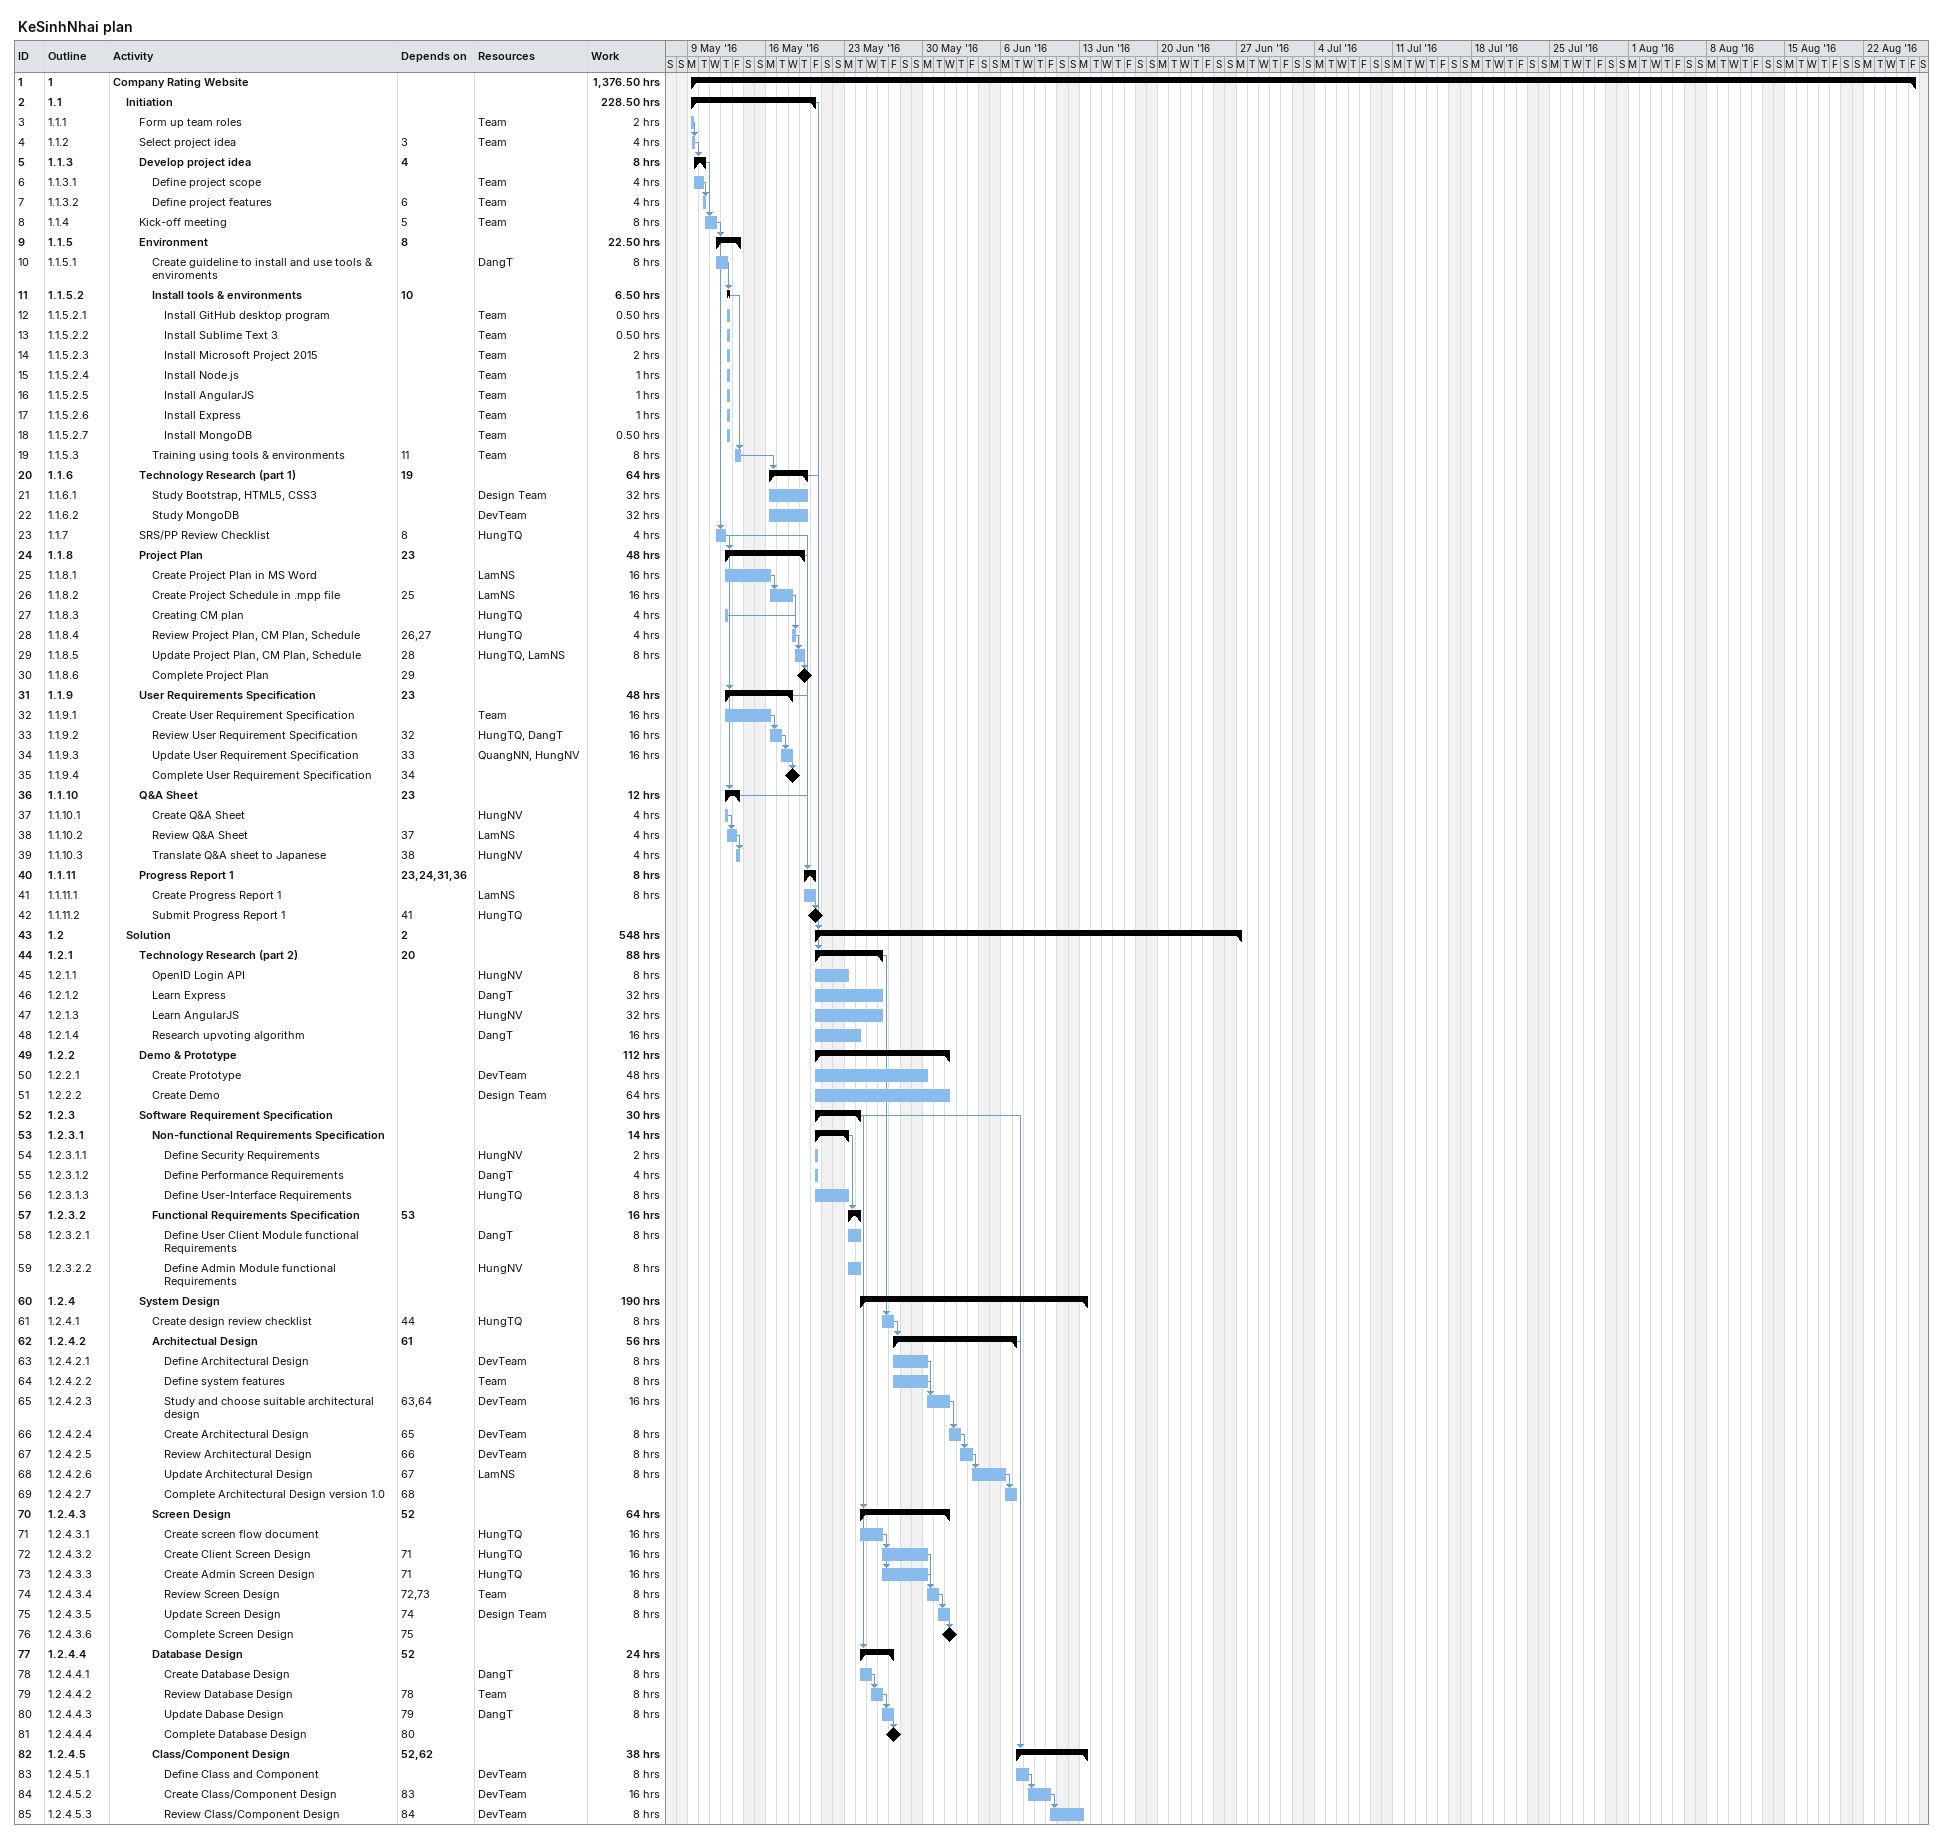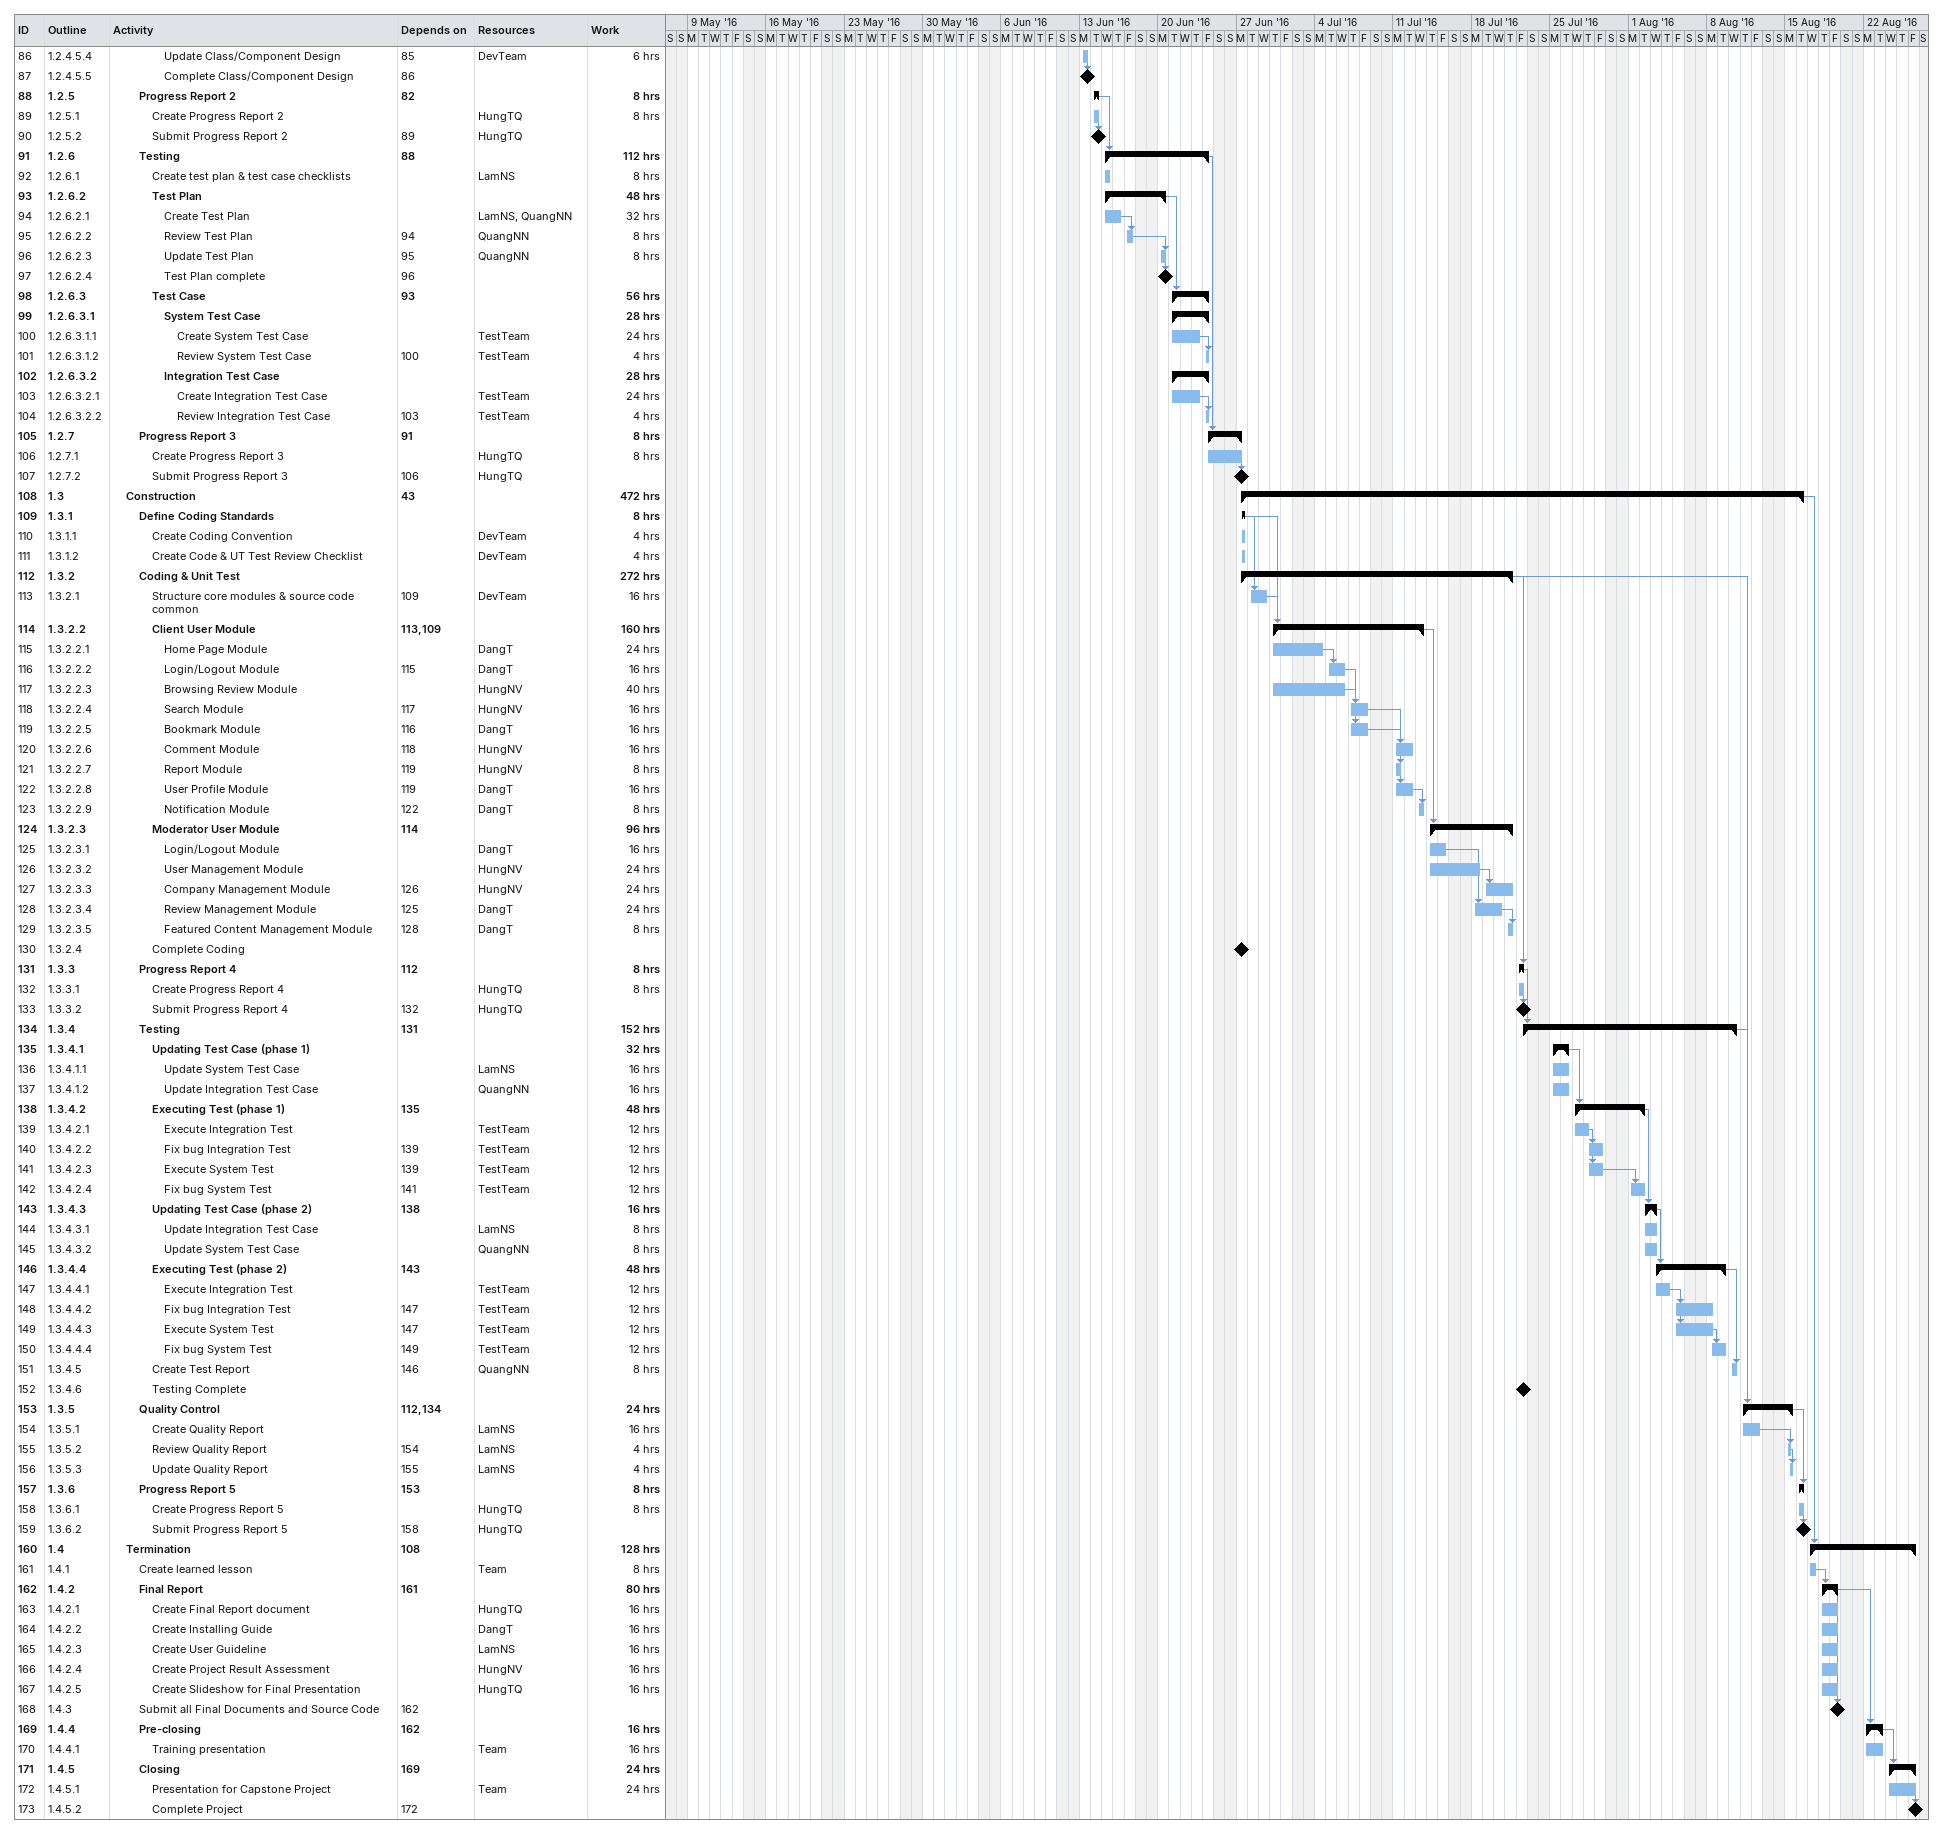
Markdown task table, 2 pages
KeSinhNhai plan

| ID | WBS | Task | Start | Finish | Predecessors | Resources | Work (h) |
|---|---|---|---|---|---|---|---|
| 1 | 1 | **Company Rating Website** | 2016-05-09 | 2016-08-26 |  |  | 1376.50 |
| 2 | 1.1 | **Initiation** | 2016-05-09 | 2016-05-20 |  |  | 228.50 |
| 3 | 1.1.1 | Form up team roles | 2016-05-09 | 2016-05-09 |  | Team | 2 |
| 4 | 1.1.2 | Select project idea | 2016-05-09 | 2016-05-09 | 3 | Team | 4 |
| 5 | 1.1.3 | **Develop project idea** | 2016-05-09 | 2016-05-10 | 4 |  | 8 |
| 6 | 1.1.3.1 | Define project scope | 2016-05-09 | 2016-05-10 |  | Team | 4 |
| 7 | 1.1.3.2 | Define project features | 2016-05-10 | 2016-05-10 | 6 | Team | 4 |
| 8 | 1.1.4 | Kick-off meeting | 2016-05-10 | 2016-05-11 | 5 | Team | 8 |
| 9 | 1.1.5 | **Environment** | 2016-05-11 | 2016-05-13 | 8 |  | 22.50 |
| 10 | 1.1.5.1 | Create guideline to install and use tools & enviroments | 2016-05-11 | 2016-05-12 |  | DangT | 8 |
| 11 | 1.1.5.2 | **Install tools & environments** | 2016-05-12 | 2016-05-12 | 10 |  | 6.50 |
| 12 | 1.1.5.2.1 | Install GitHub desktop program | 2016-05-12 | 2016-05-12 |  | Team | 0.50 |
| 13 | 1.1.5.2.2 | Install Sublime Text 3 | 2016-05-12 | 2016-05-12 |  | Team | 0.50 |
| 14 | 1.1.5.2.3 | Install Microsoft Project 2015 | 2016-05-12 | 2016-05-12 |  | Team | 2 |
| 15 | 1.1.5.2.4 | Install Node.js | 2016-05-12 | 2016-05-12 |  | Team | 1 |
| 16 | 1.1.5.2.5 | Install AngularJS | 2016-05-12 | 2016-05-12 |  | Team | 1 |
| 17 | 1.1.5.2.6 | Install Express | 2016-05-12 | 2016-05-12 |  | Team | 1 |
| 18 | 1.1.5.2.7 | Install MongoDB | 2016-05-12 | 2016-05-12 |  | Team | 0.50 |
| 19 | 1.1.5.3 | Training using tools & environments | 2016-05-13 | 2016-05-13 | 11 | Team | 8 |
| 20 | 1.1.6 | **Technology Research (part 1)** | 2016-05-16 | 2016-05-19 | 19 |  | 64 |
| 21 | 1.1.6.1 | Study Bootstrap, HTML5, CSS3 | 2016-05-16 | 2016-05-19 |  | Design Team | 32 |
| 22 | 1.1.6.2 | Study MongoDB | 2016-05-16 | 2016-05-19 |  | DevTeam | 32 |
| 23 | 1.1.7 | SRS/PP Review Checklist | 2016-05-11 | 2016-05-12 | 8 | HungTQ | 4 |
| 24 | 1.1.8 | **Project Plan** | 2016-05-12 | 2016-05-19 | 23 |  | 48 |
| 25 | 1.1.8.1 | Create Project Plan in MS Word | 2016-05-12 | 2016-05-16 |  | LamNS | 16 |
| 26 | 1.1.8.2 | Create Project Schedule in .mpp file | 2016-05-16 | 2016-05-18 | 25 | LamNS | 16 |
| 27 | 1.1.8.3 | Creating CM plan | 2016-05-12 | 2016-05-12 |  | HungTQ | 4 |
| 28 | 1.1.8.4 | Review Project Plan, CM Plan, Schedule | 2016-05-18 | 2016-05-18 | 26, 27 | HungTQ | 4 |
| 29 | 1.1.8.5 | Update Project Plan, CM Plan, Schedule | 2016-05-18 | 2016-05-19 | 28 | HungTQ, LamNS | 8 |
| 30 | 1.1.8.6 | Complete Project Plan (milestone) | 2016-05-19 | 2016-05-19 | 29 |  |  |
| 31 | 1.1.9 | **User Requirements Specification** | 2016-05-12 | 2016-05-18 | 23 |  | 48 |
| 32 | 1.1.9.1 | Create User Requirement Specification | 2016-05-12 | 2016-05-16 |  | Team | 16 |
| 33 | 1.1.9.2 | Review User Requirement Specification | 2016-05-16 | 2016-05-17 | 32 | HungTQ, DangT | 16 |
| 34 | 1.1.9.3 | Update User Requirement Specification | 2016-05-17 | 2016-05-18 | 33 | QuangNN, HungNV | 16 |
| 35 | 1.1.9.4 | Complete User Requirement Specification (milestone) | 2016-05-18 | 2016-05-18 | 34 |  |  |
| 36 | 1.1.10 | **Q&A Sheet** | 2016-05-12 | 2016-05-13 | 23 |  | 12 |
| 37 | 1.1.10.1 | Create Q&A Sheet | 2016-05-12 | 2016-05-12 |  | HungNV | 4 |
| 38 | 1.1.10.2 | Review Q&A Sheet | 2016-05-12 | 2016-05-13 | 37 | LamNS | 4 |
| 39 | 1.1.10.3 | Translate Q&A sheet to Japanese | 2016-05-13 | 2016-05-13 | 38 | HungNV | 4 |
| 40 | 1.1.11 | **Progress Report 1** | 2016-05-19 | 2016-05-20 | 23, 24, 31, 36 |  | 8 |
| 41 | 1.1.11.1 | Create Progress Report 1 | 2016-05-19 | 2016-05-20 |  | LamNS | 8 |
| 42 | 1.1.11.2 | Submit Progress Report 1 (milestone) | 2016-05-20 | 2016-05-20 | 41 | HungTQ |  |
| 43 | 1.2 | **Solution** | 2016-05-20 | 2016-06-27 | 2 |  | 548 |
| 44 | 1.2.1 | **Technology Research (part 2)** | 2016-05-20 | 2016-05-26 | 20 |  | 88 |
| 45 | 1.2.1.1 | OpenID Login API | 2016-05-20 | 2016-05-23 |  | HungNV | 8 |
| 46 | 1.2.1.2 | Learn Express | 2016-05-20 | 2016-05-26 |  | DangT | 32 |
| 47 | 1.2.1.3 | Learn AngularJS | 2016-05-20 | 2016-05-26 |  | HungNV | 32 |
| 48 | 1.2.1.4 | Research upvoting algorithm | 2016-05-20 | 2016-05-24 |  | DangT | 16 |
| 49 | 1.2.2 | **Demo & Prototype** | 2016-05-20 | 2016-06-01 |  |  | 112 |
| 50 | 1.2.2.1 | Create Prototype | 2016-05-20 | 2016-05-30 |  | DevTeam | 48 |
| 51 | 1.2.2.2 | Create Demo | 2016-05-20 | 2016-06-01 |  | Design Team | 64 |
| 52 | 1.2.3 | **Software Requirement Specification** | 2016-05-20 | 2016-05-24 |  |  | 30 |
| 53 | 1.2.3.1 | **Non-functional Requirements Specification** | 2016-05-20 | 2016-05-23 |  |  | 14 |
| 54 | 1.2.3.1.1 | Define Security Requirements | 2016-05-20 | 2016-05-20 |  | HungNV | 2 |
| 55 | 1.2.3.1.2 | Define Performance Requirements | 2016-05-20 | 2016-05-20 |  | DangT | 4 |
| 56 | 1.2.3.1.3 | Define User-Interface Requirements | 2016-05-20 | 2016-05-23 |  | HungTQ | 8 |
| 57 | 1.2.3.2 | **Functional Requirements Specification** | 2016-05-23 | 2016-05-24 | 53 |  | 16 |
| 58 | 1.2.3.2.1 | Define User Client Module functional Requirements | 2016-05-23 | 2016-05-24 |  | DangT | 8 |
| 59 | 1.2.3.2.2 | Define Admin Module functional Requirements | 2016-05-23 | 2016-05-24 |  | HungNV | 8 |
| 60 | 1.2.4 | **System Design** | 2016-05-24 | 2016-06-13 |  |  | 190 |
| 61 | 1.2.4.1 | Create design review checklist | 2016-05-26 | 2016-05-27 | 44 | HungTQ | 8 |
| 62 | 1.2.4.2 | **Architectual Design** | 2016-05-27 | 2016-06-07 | 61 |  | 56 |
| 63 | 1.2.4.2.1 | Define Architectural Design | 2016-05-27 | 2016-05-30 |  | DevTeam | 8 |
| 64 | 1.2.4.2.2 | Define system features | 2016-05-27 | 2016-05-30 |  | Team | 8 |
| 65 | 1.2.4.2.3 | Study and choose suitable architectural design | 2016-05-30 | 2016-06-01 | 63, 64 | DevTeam | 16 |
| 66 | 1.2.4.2.4 | Create Architectural Design | 2016-06-01 | 2016-06-02 | 65 | DevTeam | 8 |
| 67 | 1.2.4.2.5 | Review Architectural Design | 2016-06-02 | 2016-06-03 | 66 | DevTeam | 8 |
| 68 | 1.2.4.2.6 | Update Architectural Design | 2016-06-03 | 2016-06-06 | 67 | LamNS | 8 |
| 69 | 1.2.4.2.7 | Complete Architectural Design version 1.0 | 2016-06-06 | 2016-06-07 | 68 |  |  |
| 70 | 1.2.4.3 | **Screen Design** | 2016-05-24 | 2016-06-01 | 52 |  | 64 |
| 71 | 1.2.4.3.1 | Create screen flow document | 2016-05-24 | 2016-05-26 |  | HungTQ | 16 |
| 72 | 1.2.4.3.2 | Create Client Screen Design | 2016-05-26 | 2016-05-30 | 71 | HungTQ | 16 |
| 73 | 1.2.4.3.3 | Create Admin Screen Design | 2016-05-26 | 2016-05-30 | 71 | HungTQ | 16 |
| 74 | 1.2.4.3.4 | Review Screen Design | 2016-05-30 | 2016-05-31 | 72, 73 | Team | 8 |
| 75 | 1.2.4.3.5 | Update Screen Design | 2016-05-31 | 2016-06-01 | 74 | Design Team | 8 |
| 76 | 1.2.4.3.6 | Complete Screen Design (milestone) | 2016-06-01 | 2016-06-01 | 75 |  |  |
| 77 | 1.2.4.4 | **Database Design** | 2016-05-24 | 2016-05-27 | 52 |  | 24 |
| 78 | 1.2.4.4.1 | Create Database Design | 2016-05-24 | 2016-05-25 |  | DangT | 8 |
| 79 | 1.2.4.4.2 | Review Database Design | 2016-05-25 | 2016-05-26 | 78 | Team | 8 |
| 80 | 1.2.4.4.3 | Update Dabase Design | 2016-05-26 | 2016-05-27 | 79 | DangT | 8 |
| 81 | 1.2.4.4.4 | Complete Database Design (milestone) | 2016-05-27 | 2016-05-27 | 80 |  |  |
| 82 | 1.2.4.5 | **Class/Component Design** | 2016-06-07 | 2016-06-13 | 52, 62 |  | 38 |
| 83 | 1.2.4.5.1 | Define Class and Component | 2016-06-07 | 2016-06-08 |  | DevTeam | 8 |
| 84 | 1.2.4.5.2 | Create Class/Component Design | 2016-06-08 | 2016-06-10 | 83 | DevTeam | 16 |
| 85 | 1.2.4.5.3 | Review Class/Component Design | 2016-06-10 | 2016-06-13 | 84 | DevTeam | 8 |
| 86 | 1.2.4.5.4 | Update Class/Component Design | 2016-06-13 | 2016-06-13 | 85 | DevTeam | 6 |
| 87 | 1.2.4.5.5 | Complete Class/Component Design (milestone) | 2016-06-13 | 2016-06-13 | 86 |  |  |
| 88 | 1.2.5 | **Progress Report 2** | 2016-06-14 | 2016-06-14 | 82 |  | 8 |
| 89 | 1.2.5.1 | Create Progress Report 2 | 2016-06-14 | 2016-06-14 |  | HungTQ | 8 |
| 90 | 1.2.5.2 | Submit Progress Report 2 (milestone) | 2016-06-14 | 2016-06-14 | 89 | HungTQ |  |
| 91 | 1.2.6 | **Testing** | 2016-06-15 | 2016-06-24 | 88 |  | 112 |
| 92 | 1.2.6.1 | Create test plan & test case checklists | 2016-06-15 | 2016-06-15 |  | LamNS | 8 |
| 93 | 1.2.6.2 | **Test Plan** | 2016-06-15 | 2016-06-20 |  |  | 48 |
| 94 | 1.2.6.2.1 | Create Test Plan | 2016-06-15 | 2016-06-16 |  | LamNS, QuangNN | 32 |
| 95 | 1.2.6.2.2 | Review Test Plan | 2016-06-17 | 2016-06-17 | 94 | QuangNN | 8 |
| 96 | 1.2.6.2.3 | Update Test Plan | 2016-06-20 | 2016-06-20 | 95 | QuangNN | 8 |
| 97 | 1.2.6.2.4 | Test Plan complete (milestone) | 2016-06-20 | 2016-06-20 | 96 |  |  |
| 98 | 1.2.6.3 | **Test Case** | 2016-06-21 | 2016-06-24 | 93 |  | 56 |
| 99 | 1.2.6.3.1 | **System Test Case** | 2016-06-21 | 2016-06-24 |  |  | 28 |
| 100 | 1.2.6.3.1.1 | Create System Test Case | 2016-06-21 | 2016-06-23 |  | TestTeam | 24 |
| 101 | 1.2.6.3.1.2 | Review System Test Case | 2016-06-24 | 2016-06-24 | 100 | TestTeam | 4 |
| 102 | 1.2.6.3.2 | **Integration Test Case** | 2016-06-21 | 2016-06-24 |  |  | 28 |
| 103 | 1.2.6.3.2.1 | Create Integration Test Case | 2016-06-21 | 2016-06-23 |  | TestTeam | 24 |
| 104 | 1.2.6.3.2.2 | Review Integration Test Case | 2016-06-24 | 2016-06-24 | 103 | TestTeam | 4 |
| 105 | 1.2.7 | **Progress Report 3** | 2016-06-24 | 2016-06-27 | 91 |  | 8 |
| 106 | 1.2.7.1 | Create Progress Report 3 | 2016-06-24 | 2016-06-27 |  | HungTQ | 8 |
| 107 | 1.2.7.2 | Submit Progress Report 3 (milestone) | 2016-06-27 | 2016-06-27 | 106 | HungTQ |  |
| 108 | 1.3 | **Construction** | 2016-06-27 | 2016-08-16 | 43 |  | 472 |
| 109 | 1.3.1 | **Define Coding Standards** | 2016-06-27 | 2016-06-27 |  |  | 8 |
| 110 | 1.3.1.1 | Create Coding Convention | 2016-06-27 | 2016-06-27 |  | DevTeam | 4 |
| 111 | 1.3.1.2 | Create Code & UT Test Review Checklist | 2016-06-27 | 2016-06-27 |  | DevTeam | 4 |
| 112 | 1.3.2 | **Coding & Unit Test** | 2016-06-27 | 2016-07-21 |  |  | 272 |
| 113 | 1.3.2.1 | Structure core modules & source code common | 2016-06-28 | 2016-06-29 | 109 | DevTeam | 16 |
| 114 | 1.3.2.2 | **Client User Module** | 2016-06-30 | 2016-07-13 | 113, 109 |  | 160 |
| 115 | 1.3.2.2.1 | Home Page Module | 2016-06-30 | 2016-07-04 |  | DangT | 24 |
| 116 | 1.3.2.2.2 | Login/Logout Module | 2016-07-05 | 2016-07-06 | 115 | DangT | 16 |
| 117 | 1.3.2.2.3 | Browsing Review Module | 2016-06-30 | 2016-07-06 |  | HungNV | 40 |
| 118 | 1.3.2.2.4 | Search Module | 2016-07-07 | 2016-07-08 | 117 | HungNV | 16 |
| 119 | 1.3.2.2.5 | Bookmark Module | 2016-07-07 | 2016-07-08 | 116 | DangT | 16 |
| 120 | 1.3.2.2.6 | Comment Module | 2016-07-11 | 2016-07-12 | 118 | HungNV | 16 |
| 121 | 1.3.2.2.7 | Report Module | 2016-07-11 | 2016-07-11 | 119 | HungNV | 8 |
| 122 | 1.3.2.2.8 | User Profile Module | 2016-07-11 | 2016-07-12 | 119 | DangT | 16 |
| 123 | 1.3.2.2.9 | Notification Module | 2016-07-13 | 2016-07-13 | 122 | DangT | 8 |
| 124 | 1.3.2.3 | **Moderator User Module** | 2016-07-14 | 2016-07-21 | 114 |  | 96 |
| 125 | 1.3.2.3.1 | Login/Logout Module | 2016-07-14 | 2016-07-15 |  | DangT | 16 |
| 126 | 1.3.2.3.2 | User Management Module | 2016-07-14 | 2016-07-18 |  | HungNV | 24 |
| 127 | 1.3.2.3.3 | Company Management Module | 2016-07-19 | 2016-07-21 | 126 | HungNV | 24 |
| 128 | 1.3.2.3.4 | Review Management Module | 2016-07-18 | 2016-07-20 | 125 | DangT | 24 |
| 129 | 1.3.2.3.5 | Featured Content Management Module | 2016-07-21 | 2016-07-21 | 128 | DangT | 8 |
| 130 | 1.3.2.4 | Complete Coding (milestone) | 2016-06-27 | 2016-06-27 |  |  |  |
| 131 | 1.3.3 | **Progress Report 4** | 2016-07-22 | 2016-07-22 | 112 |  | 8 |
| 132 | 1.3.3.1 | Create Progress Report 4 | 2016-07-22 | 2016-07-22 |  | HungTQ | 8 |
| 133 | 1.3.3.2 | Submit Progress Report 4 (milestone) | 2016-07-22 | 2016-07-22 | 132 | HungTQ |  |
| 134 | 1.3.4 | **Testing** | 2016-07-22 | 2016-08-10 | 131 |  | 152 |
| 135 | 1.3.4.1 | **Updating Test Case (phase 1)** | 2016-07-25 | 2016-07-26 |  |  | 32 |
| 136 | 1.3.4.1.1 | Update System Test Case | 2016-07-25 | 2016-07-26 |  | LamNS | 16 |
| 137 | 1.3.4.1.2 | Update Integration Test Case | 2016-07-25 | 2016-07-26 |  | QuangNN | 16 |
| 138 | 1.3.4.2 | **Executing Test (phase 1)** | 2016-07-27 | 2016-08-02 | 135 |  | 48 |
| 139 | 1.3.4.2.1 | Execute Integration Test | 2016-07-27 | 2016-07-28 |  | TestTeam | 12 |
| 140 | 1.3.4.2.2 | Fix bug Integration Test | 2016-07-28 | 2016-07-29 | 139 | TestTeam | 12 |
| 141 | 1.3.4.2.3 | Execute System Test | 2016-07-28 | 2016-07-29 | 139 | TestTeam | 12 |
| 142 | 1.3.4.2.4 | Fix bug System Test | 2016-08-01 | 2016-08-02 | 141 | TestTeam | 12 |
| 143 | 1.3.4.3 | **Updating Test Case (phase 2)** | 2016-08-02 | 2016-08-03 | 138 |  | 16 |
| 144 | 1.3.4.3.1 | Update Integration Test Case | 2016-08-02 | 2016-08-03 |  | LamNS | 8 |
| 145 | 1.3.4.3.2 | Update System Test Case | 2016-08-02 | 2016-08-03 |  | QuangNN | 8 |
| 146 | 1.3.4.4 | **Executing Test (phase 2)** | 2016-08-03 | 2016-08-09 | 143 |  | 48 |
| 147 | 1.3.4.4.1 | Execute Integration Test | 2016-08-03 | 2016-08-04 |  | TestTeam | 12 |
| 148 | 1.3.4.4.2 | Fix bug Integration Test | 2016-08-05 | 2016-08-08 | 147 | TestTeam | 12 |
| 149 | 1.3.4.4.3 | Execute System Test | 2016-08-05 | 2016-08-08 | 147 | TestTeam | 12 |
| 150 | 1.3.4.4.4 | Fix bug System Test | 2016-08-08 | 2016-08-09 | 149 | TestTeam | 12 |
| 151 | 1.3.4.5 | Create Test Report | 2016-08-10 | 2016-08-10 | 146 | QuangNN | 8 |
| 152 | 1.3.4.6 | Testing Complete (milestone) | 2016-07-22 | 2016-07-22 |  |  |  |
| 153 | 1.3.5 | **Quality Control** | 2016-08-11 | 2016-08-15 | 112, 134 |  | 24 |
| 154 | 1.3.5.1 | Create Quality Report | 2016-08-11 | 2016-08-12 |  | LamNS | 16 |
| 155 | 1.3.5.2 | Review Quality Report | 2016-08-15 | 2016-08-15 | 154 | LamNS | 4 |
| 156 | 1.3.5.3 | Update Quality Report | 2016-08-15 | 2016-08-15 | 155 | LamNS | 4 |
| 157 | 1.3.6 | **Progress Report 5** | 2016-08-16 | 2016-08-16 | 153 |  | 8 |
| 158 | 1.3.6.1 | Create Progress Report 5 | 2016-08-16 | 2016-08-16 |  | HungTQ | 8 |
| 159 | 1.3.6.2 | Submit Progress Report 5 (milestone) | 2016-08-16 | 2016-08-16 | 158 | HungTQ |  |
| 160 | 1.4 | **Termination** | 2016-08-17 | 2016-08-26 | 108 |  | 128 |
| 161 | 1.4.1 | Create learned lesson | 2016-08-17 | 2016-08-17 |  | Team | 8 |
| 162 | 1.4.2 | **Final Report** | 2016-08-18 | 2016-08-19 | 161 |  | 80 |
| 163 | 1.4.2.1 | Create Final Report document | 2016-08-18 | 2016-08-19 |  | HungTQ | 16 |
| 164 | 1.4.2.2 | Create Installing Guide | 2016-08-18 | 2016-08-19 |  | DangT | 16 |
| 165 | 1.4.2.3 | Create User Guideline | 2016-08-18 | 2016-08-19 |  | LamNS | 16 |
| 166 | 1.4.2.4 | Create Project Result Assessment | 2016-08-18 | 2016-08-19 |  | HungNV | 16 |
| 167 | 1.4.2.5 | Create Slideshow for Final Presentation | 2016-08-18 | 2016-08-19 |  | HungTQ | 16 |
| 168 | 1.4.3 | Submit all Final Documents and Source Code (milestone) | 2016-08-19 | 2016-08-19 | 162 |  |  |
| 169 | 1.4.4 | **Pre-closing** | 2016-08-22 | 2016-08-23 | 162 |  | 16 |
| 170 | 1.4.4.1 | Training presentation | 2016-08-22 | 2016-08-23 |  | Team | 16 |
| 171 | 1.4.5 | **Closing** | 2016-08-24 | 2016-08-26 | 169 |  | 24 |
| 172 | 1.4.5.1 | Presentation for Capstone Project | 2016-08-24 | 2016-08-26 |  | Team | 24 |
| 173 | 1.4.5.2 | Complete Project (milestone) | 2016-08-26 | 2016-08-26 | 172 |  |  |
